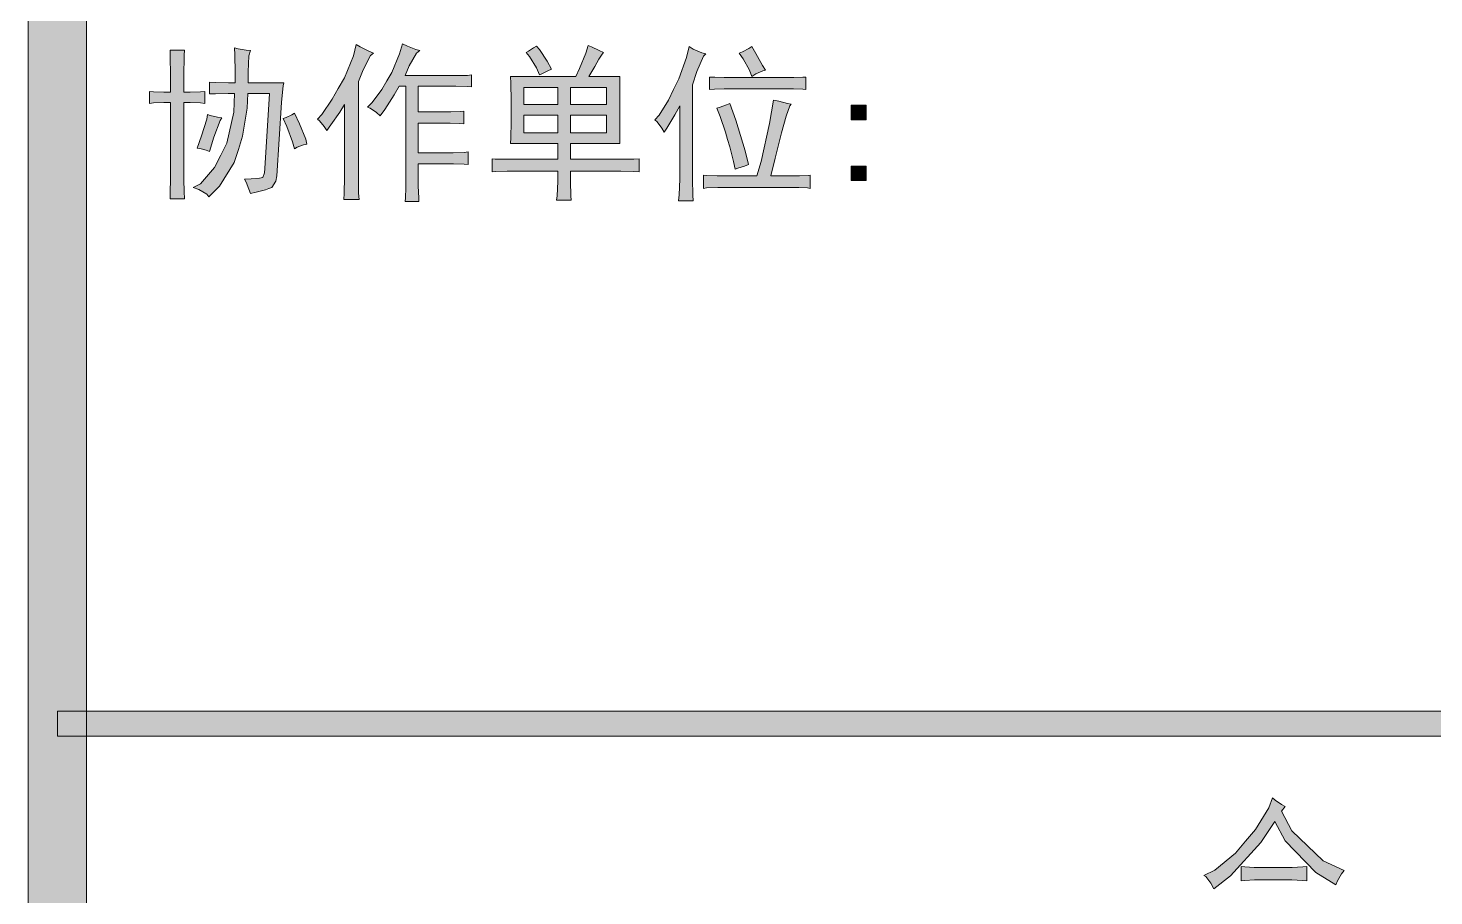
# Model space of a CAD drawing. Header units: millimetres. Extents: x 0 to 829, y 0 to 586.
# Drawn here: x 769.46 to 793.16, y 470.42 to 485.04 of the extents above; entities that cross this region are included whole.
import ezdxf

# ---------------------------------------------------------------- set-up
doc = ezdxf.new("R2010")
doc.units = ezdxf.units.MM

msp = doc.modelspace()

# ---------------------------------------------------------------- hatches: boundary and pattern name
h = msp.add_hatch(color=0)
h.dxf.hatch_style = 2
h.paths.add_polyline_path([(770.449028, 9.860139), (769.464778, 9.860139), (769.464778, 575.772139), (770.449028, 575.772139)])
h = msp.add_hatch(color=0)
h.dxf.hatch_style = 2
h.paths.add_polyline_path([(775.285611, 484.614361), (775.236222, 484.575556), (775.109222, 484.335667), (775.031611, 484.134583), (775.031611, 482.712889), (775.031611, 482.5365), (775.035139, 482.254278), (775.042194, 482.148444), (774.788194, 482.148444), (774.791722, 482.247222), (774.798778, 482.525917), (774.798778, 482.702306), (774.798778, 483.746528), (774.721167, 483.619528), (774.569472, 483.404333), (774.498917, 483.312611), (774.453056, 483.379639), (774.375444, 483.474889), (774.343694, 483.503111), (774.41425, 483.580722), (774.590639, 483.83825), (774.692944, 484.018167), (774.79525, 484.198083), (774.946944, 484.5685), (774.996333, 484.759), (775.059833, 484.720194), (775.204472, 484.646111)])
h = msp.add_hatch(color=0)
h.dxf.hatch_style = 2
h.paths.add_polyline_path([(776.06525, 484.656694), (776.008806, 484.614361), (775.885333, 484.402694), (775.818306, 484.236889), (776.552083, 484.236889), (776.675556, 484.236889), (776.869583, 484.240417), (776.940139, 484.247472), (776.940139, 484.046389), (776.869583, 484.053444), (776.675556, 484.056972), (776.552083, 484.056972), (776.040556, 484.056972), (776.040556, 483.626583), (776.495639, 483.626583), (776.590889, 483.626583), (776.746111, 483.630111), (776.806083, 483.637167), (776.806083, 483.4255), (776.735528, 483.429028), (776.580306, 483.436083), (776.495639, 483.436083), (776.040556, 483.436083), (776.040556, 482.935139), (776.520333, 482.935139), (776.629694, 482.935139), (776.813139, 482.942194), (776.883694, 482.94925), (776.883694, 482.737583), (776.813139, 482.741111), (776.63675, 482.748167), (776.530917, 482.748167), (776.040556, 482.748167), (776.040556, 482.5365), (776.040556, 482.381278), (776.047611, 482.169611), (776.051139, 482.113167), (775.818306, 482.113167), (775.825361, 482.176667), (775.828889, 482.342472), (775.828889, 482.448306), (775.828889, 484.056972), (775.719528, 484.056972), (775.634861, 483.912333), (775.476111, 483.665389), (775.3985, 483.559556), (775.335, 483.612472), (775.229167, 483.686556), (775.186833, 483.704194), (775.264444, 483.781806), (775.426722, 484.004056), (775.507861, 484.145167), (775.592528, 484.289806), (775.726583, 484.603778), (775.775972, 484.769583), (775.857111, 484.730778), (776.00175, 484.674333)])
h = msp.add_hatch(color=0)
h.dxf.hatch_style = 2
h.paths.add_polyline_path([(771.867194, 483.958194), (771.867194, 484.222778), (771.860139, 484.579083), (771.856611, 484.667278), (772.100028, 484.667278), (772.092972, 484.579083), (772.089444, 484.222778), (772.089444, 483.958194), (772.195278, 483.958194), (772.371667, 483.96525), (772.442222, 483.968778), (772.442222, 483.767694), (772.371667, 483.77475), (772.195278, 483.781806), (772.089444, 483.781806), (772.089444, 482.557667), (772.089444, 482.480056), (772.092972, 482.2825), (772.100028, 482.159028), (771.856611, 482.159028), (771.860139, 482.2825), (771.867194, 482.480056), (771.867194, 482.557667), (771.867194, 483.781806), (771.754306, 483.781806), (771.577917, 483.77475), (771.510889, 483.767694), (771.510889, 483.968778), (771.577917, 483.96525), (771.754306, 483.958194)])
h = msp.add_hatch(color=0)
h.dxf.hatch_style = 2
h.paths.add_polyline_path([(772.95375, 484.113417), (772.95375, 484.289806), (772.950222, 484.586139), (772.943167, 484.702556), (773.003139, 484.684917), (773.137194, 484.66375), (773.211278, 484.656694), (773.186583, 484.5685), (773.172472, 484.296861), (773.176, 484.113417), (773.775722, 484.113417), (773.765139, 484.064028), (773.743972, 483.898222), (773.733389, 483.781806), (773.655778, 482.547083), (773.641667, 482.458889), (773.574639, 482.349528), (773.521722, 482.331889), (773.465278, 482.310722), (773.310056, 482.271917), (773.211278, 482.247222), (773.186583, 482.321306), (773.137194, 482.44125), (773.108972, 482.490639), (773.225389, 482.497694), (773.3665, 482.508278), (773.394722, 482.515333), (773.419417, 482.518861), (773.447639, 482.596472), (773.454694, 482.670556), (773.532306, 483.937028), (773.165417, 483.937028), (773.158361, 483.686556), (773.08075, 483.213833), (773.010194, 482.991583), (772.939639, 482.769333), (772.689167, 482.370694), (772.50925, 482.194306), (772.4775, 482.236639), (772.343444, 482.31425), (772.244667, 482.349528), (772.371667, 482.413028), (772.6045, 482.688194), (772.710333, 482.892806), (772.816167, 483.097417), (772.932583, 483.619528), (772.943167, 483.937028), (772.837333, 483.937028), (772.625667, 483.929972), (772.519833, 483.926444), (772.519833, 484.124), (772.625667, 484.120472), (772.844389, 484.113417)])
h = msp.add_hatch(color=0)
h.paths.add_polyline_path([(779.437806, 484.222778), (779.437806, 483.090361), (778.60525, 483.090361), (778.60525, 482.825778), (779.339028, 482.825778), (779.4625, 482.825778), (779.670639, 482.829306), (779.762361, 482.836361), (779.762361, 482.614111), (779.667111, 482.621167), (779.455444, 482.624694), (779.339028, 482.624694), (778.60525, 482.624694), (778.60525, 482.451833), (778.612306, 482.208417), (778.615833, 482.137861), (778.372417, 482.137861), (778.383, 482.208417), (778.393583, 482.451833), (778.393583, 482.624694), (777.673917, 482.624694), (777.539861, 482.624694), (777.345833, 482.621167), (777.285861, 482.614111), (777.285861, 482.836361), (777.338778, 482.829306), (777.522222, 482.825778), (777.65275, 482.825778), (778.393583, 482.825778), (778.393583, 483.090361), (777.596306, 483.090361), (777.599833, 483.185611), (777.606889, 483.45725), (777.606889, 483.637167), (777.606889, 483.813556), (777.599833, 484.106361), (777.596306, 484.222778), (778.693444, 484.222778), (778.756944, 484.353306), (778.862778, 484.614361), (778.905111, 484.744889), (778.961556, 484.720194), (779.088556, 484.656694), (779.162639, 484.624944), (779.137944, 484.596722), (779.085028, 484.512056), (779.04975, 484.452083), (779.018, 484.392111), (778.950972, 484.279222), (778.915694, 484.222778)])
h.paths.add_polyline_path([(779.215556, 483.270278), (779.215556, 483.570139), (778.60525, 483.570139), (778.60525, 483.270278)])
h.paths.add_polyline_path([(779.215556, 483.746528), (779.215556, 484.035806), (778.60525, 484.035806), (778.60525, 483.746528)])
h.paths.add_polyline_path([(778.393583, 483.270278), (778.393583, 483.570139), (777.818556, 483.570139), (777.818556, 483.270278)])
h.paths.add_polyline_path([(778.393583, 483.746528), (778.393583, 484.035806), (777.818556, 484.035806), (777.818556, 483.746528)])
h = msp.add_hatch(color=0)
h.dxf.hatch_style = 2
h.paths.add_polyline_path([(778.030222, 484.734306), (778.083139, 484.674333), (778.213667, 484.480306), (778.284222, 484.34625), (778.22425, 484.318028), (778.121944, 484.268639), (778.083139, 484.247472), (778.030222, 484.367417), (777.917333, 484.557917), (777.860889, 484.624944), (777.899694, 484.646111), (777.984361, 484.702556)])
h = msp.add_hatch(color=0)
h.dxf.hatch_style = 2
h.paths.add_polyline_path([(780.884194, 484.603778), (780.845389, 484.561444), (780.7325, 484.303917), (780.661944, 484.081667), (780.661944, 482.670556), (780.661944, 482.490639), (780.665472, 482.219), (780.672528, 482.127278), (780.425583, 482.127278), (780.439694, 482.226056), (780.450278, 482.490639), (780.450278, 482.659972), (780.450278, 483.725361), (780.365611, 483.573667), (780.231556, 483.351417), (780.182167, 483.280861), (780.143361, 483.351417), (780.06575, 483.45725), (780.026944, 483.492528), (780.101028, 483.570139), (780.25625, 483.824139), (780.344444, 484.004056), (780.429111, 484.180444), (780.559639, 484.540278), (780.6055, 484.723722), (780.676056, 484.681389), (780.817167, 484.617889)])
h = msp.add_hatch(color=0)
h.dxf.hatch_style = 2
h.paths.add_polyline_path([(781.660306, 484.723722), (781.727333, 484.607306), (781.84375, 484.406222), (781.893139, 484.325083), (781.847278, 484.3145), (781.730861, 484.265111), (781.660306, 484.222778), (781.6215, 484.325083), (781.515667, 484.519111), (781.448639, 484.614361), (781.505083, 484.635528), (781.610917, 484.691972)])
h = msp.add_hatch(color=0)
h.dxf.hatch_style = 2
h.paths.add_polyline_path([(782.270611, 484.201611), (782.369389, 484.201611), (782.521083, 484.208667), (782.570472, 484.212194), (782.570472, 484.004056), (782.521083, 484.007583), (782.365861, 484.014639), (782.260028, 484.014639), (781.27225, 484.014639), (781.194639, 484.014639), (781.032361, 484.007583), (780.947694, 484.004056), (780.947694, 484.212194), (781.039417, 484.208667), (781.198167, 484.201611), (781.27225, 484.201611)])
h = msp.add_hatch(color=0)
h.dxf.hatch_style = 2
h.paths.add_polyline_path([(782.327056, 483.757111), (782.302361, 483.725361), (782.242389, 483.5525), (782.203583, 483.414917), (782.164778, 483.273806), (782.055417, 482.843417), (781.981333, 482.547083), (782.358806, 482.547083), (782.464639, 482.547083), (782.609278, 482.554139), (782.648083, 482.557667), (782.648083, 482.335417), (782.598694, 482.342472), (782.454056, 482.349528), (782.358806, 482.349528), (781.226389, 482.349528), (781.088806, 482.349528), (780.898306, 482.342472), (780.848917, 482.335417), (780.848917, 482.557667), (780.898306, 482.554139), (781.078222, 482.547083), (781.205222, 482.547083), (781.7485, 482.547083), (781.819056, 482.7905), (781.960167, 483.429028), (782.027194, 483.824139), (782.115389, 483.802972), (782.263556, 483.767694)])
h = msp.add_hatch(color=0)
h.dxf.hatch_style = 2
h.paths.add_polyline_path([(772.7315, 483.524278), (772.69975, 483.481944), (772.593917, 483.196194), (772.519833, 482.959833), (772.466917, 482.981), (772.361083, 483.009222), (772.311694, 483.01275), (772.389306, 483.220889), (772.4775, 483.503111), (772.488083, 483.580722), (772.533944, 483.563083), (772.653889, 483.534861)])
h = msp.add_hatch(color=0)
h.dxf.hatch_style = 2
h.paths.add_polyline_path([(773.955639, 483.601889), (774.036778, 483.4255), (774.142611, 483.164444), (774.163778, 483.079778), (774.103806, 483.069194), (773.997972, 483.030389), (773.955639, 483.002167), (773.920361, 483.118583), (773.825111, 483.376111), (773.765139, 483.513694), (773.814528, 483.531333), (773.909778, 483.573667)])
h = msp.add_hatch(color=0)
h.dxf.hatch_style = 2
h.paths.add_polyline_path([(781.293417, 483.767694), (781.392194, 483.485472), (781.547417, 482.970417), (781.603861, 482.737583), (781.536833, 482.712889), (781.427472, 482.674083), (781.381611, 482.659972), (781.353389, 482.786972), (781.289889, 483.037444), (781.254611, 483.157389), (781.219333, 483.280861), (781.127611, 483.548972), (781.071167, 483.690083), (781.127611, 483.704194), (781.236972, 483.743)])
h = msp.add_hatch(color=0)
h.dxf.hatch_style = 2
h.paths.add_polyline_path([(783.59, 483.492528), (783.336, 483.492528), (783.336, 483.735944), (783.59, 483.735944)])
h = msp.add_hatch(color=0)
h.dxf.hatch_style = 2
h.paths.add_polyline_path([(783.59, 482.469472), (783.336, 482.469472), (783.336, 482.712889), (783.59, 482.712889)])
h = msp.add_hatch(color=0)
h.dxf.hatch_style = 2
h.paths.add_polyline_path([(819.294639, 473.530083), (819.294639, 473.10675), (769.958667, 473.10675), (769.958667, 473.530083)])
h = msp.add_hatch(color=0)
h.dxf.hatch_style = 2
h.paths.add_polyline_path([(790.589111, 471.840278), (790.761972, 471.508667), (791.291139, 471.007722), (791.647444, 470.841917), (791.601583, 470.789), (791.531028, 470.669056), (791.506333, 470.602028), (791.167667, 470.810167), (790.652611, 471.342861), (790.476222, 471.667417), (790.243389, 471.314639), (789.728333, 470.750194), (789.449639, 470.535), (789.40025, 470.63025), (789.312056, 470.743139), (789.280306, 470.760778), (789.46375, 470.848972), (789.816528, 471.134722), (789.982333, 471.335806), (790.151667, 471.533361), (790.377444, 471.90025), (790.437417, 472.069583), (790.483278, 472.02725), (790.589111, 471.953167), (790.649083, 471.921417)])
h = msp.add_hatch(color=0)
h.dxf.hatch_style = 2
h.paths.add_polyline_path([(790.656139, 470.894833), (790.769028, 470.894833), (790.948944, 470.901889), (791.015972, 470.908944), (791.015972, 470.669056), (790.941889, 470.676111), (790.761972, 470.683167), (790.656139, 470.683167), (790.229278, 470.683167), (790.134028, 470.683167), (789.97175, 470.676111), (789.90825, 470.669056), (789.90825, 470.908944), (789.97175, 470.901889), (790.126972, 470.894833), (790.218694, 470.894833)])

# ---------------------------------------------------------------- linework, layer by layer
at = {"color": 0, "lineweight": 0}
for points in [[(770.449028, 9.860139), (769.464778, 9.860139), (769.464778, 575.772139), (770.449028, 575.772139)], [(775.285611, 484.614361), (775.236222, 484.575556), (775.109222, 484.335667), (775.031611, 484.134583), (775.031611, 482.712889), (775.031611, 482.5365), (775.035139, 482.254278), (775.042194, 482.148444), (774.788194, 482.148444), (774.791722, 482.247222), (774.798778, 482.525917), (774.798778, 482.702306), (774.798778, 483.746528), (774.721167, 483.619528), (774.569472, 483.404333), (774.498917, 483.312611), (774.453056, 483.379639), (774.375444, 483.474889), (774.343694, 483.503111), (774.41425, 483.580722), (774.590639, 483.83825), (774.692944, 484.018167), (774.79525, 484.198083), (774.946944, 484.5685), (774.996333, 484.759), (775.059833, 484.720194), (775.204472, 484.646111)], [(776.06525, 484.656694), (776.008806, 484.614361), (775.885333, 484.402694), (775.818306, 484.236889), (776.552083, 484.236889), (776.675556, 484.236889), (776.869583, 484.240417), (776.940139, 484.247472), (776.940139, 484.046389), (776.869583, 484.053444), (776.675556, 484.056972), (776.552083, 484.056972), (776.040556, 484.056972), (776.040556, 483.626583), (776.495639, 483.626583), (776.590889, 483.626583), (776.746111, 483.630111), (776.806083, 483.637167), (776.806083, 483.4255), (776.735528, 483.429028), (776.580306, 483.436083), (776.495639, 483.436083), (776.040556, 483.436083), (776.040556, 482.935139), (776.520333, 482.935139), (776.629694, 482.935139), (776.813139, 482.942194), (776.883694, 482.94925), (776.883694, 482.737583), (776.813139, 482.741111), (776.63675, 482.748167), (776.530917, 482.748167), (776.040556, 482.748167), (776.040556, 482.5365), (776.040556, 482.381278), (776.047611, 482.169611), (776.051139, 482.113167), (775.818306, 482.113167), (775.825361, 482.176667), (775.828889, 482.342472), (775.828889, 482.448306), (775.828889, 484.056972), (775.719528, 484.056972), (775.634861, 483.912333), (775.476111, 483.665389), (775.3985, 483.559556), (775.335, 483.612472), (775.229167, 483.686556), (775.186833, 483.704194), (775.264444, 483.781806), (775.426722, 484.004056), (775.507861, 484.145167), (775.592528, 484.289806), (775.726583, 484.603778), (775.775972, 484.769583), (775.857111, 484.730778), (776.00175, 484.674333)], [(771.867194, 483.958194), (771.867194, 484.222778), (771.860139, 484.579083), (771.856611, 484.667278), (772.100028, 484.667278), (772.092972, 484.579083), (772.089444, 484.222778), (772.089444, 483.958194), (772.195278, 483.958194), (772.371667, 483.96525), (772.442222, 483.968778), (772.442222, 483.767694), (772.371667, 483.77475), (772.195278, 483.781806), (772.089444, 483.781806), (772.089444, 482.557667), (772.089444, 482.480056), (772.092972, 482.2825), (772.100028, 482.159028), (771.856611, 482.159028), (771.860139, 482.2825), (771.867194, 482.480056), (771.867194, 482.557667), (771.867194, 483.781806), (771.754306, 483.781806), (771.577917, 483.77475), (771.510889, 483.767694), (771.510889, 483.968778), (771.577917, 483.96525), (771.754306, 483.958194)], [(772.95375, 484.113417), (772.95375, 484.289806), (772.950222, 484.586139), (772.943167, 484.702556), (773.003139, 484.684917), (773.137194, 484.66375), (773.211278, 484.656694), (773.186583, 484.5685), (773.172472, 484.296861), (773.176, 484.113417), (773.775722, 484.113417), (773.765139, 484.064028), (773.743972, 483.898222), (773.733389, 483.781806), (773.655778, 482.547083), (773.641667, 482.458889), (773.574639, 482.349528), (773.521722, 482.331889), (773.465278, 482.310722), (773.310056, 482.271917), (773.211278, 482.247222), (773.186583, 482.321306), (773.137194, 482.44125), (773.108972, 482.490639), (773.225389, 482.497694), (773.3665, 482.508278), (773.394722, 482.515333), (773.419417, 482.518861), (773.447639, 482.596472), (773.454694, 482.670556), (773.532306, 483.937028), (773.165417, 483.937028), (773.158361, 483.686556), (773.08075, 483.213833), (773.010194, 482.991583), (772.939639, 482.769333), (772.689167, 482.370694), (772.50925, 482.194306), (772.4775, 482.236639), (772.343444, 482.31425), (772.244667, 482.349528), (772.371667, 482.413028), (772.6045, 482.688194), (772.710333, 482.892806), (772.816167, 483.097417), (772.932583, 483.619528), (772.943167, 483.937028), (772.837333, 483.937028), (772.625667, 483.929972), (772.519833, 483.926444), (772.519833, 484.124), (772.625667, 484.120472), (772.844389, 484.113417)], [(779.437806, 484.222778), (779.437806, 483.090361), (778.60525, 483.090361), (778.60525, 482.825778), (779.339028, 482.825778), (779.4625, 482.825778), (779.670639, 482.829306), (779.762361, 482.836361), (779.762361, 482.614111), (779.667111, 482.621167), (779.455444, 482.624694), (779.339028, 482.624694), (778.60525, 482.624694), (778.60525, 482.451833), (778.612306, 482.208417), (778.615833, 482.137861), (778.372417, 482.137861), (778.383, 482.208417), (778.393583, 482.451833), (778.393583, 482.624694), (777.673917, 482.624694), (777.539861, 482.624694), (777.345833, 482.621167), (777.285861, 482.614111), (777.285861, 482.836361), (777.338778, 482.829306), (777.522222, 482.825778), (777.65275, 482.825778), (778.393583, 482.825778), (778.393583, 483.090361), (777.596306, 483.090361), (777.599833, 483.185611), (777.606889, 483.45725), (777.606889, 483.637167), (777.606889, 483.813556), (777.599833, 484.106361), (777.596306, 484.222778), (778.693444, 484.222778), (778.756944, 484.353306), (778.862778, 484.614361), (778.905111, 484.744889), (778.961556, 484.720194), (779.088556, 484.656694), (779.162639, 484.624944), (779.137944, 484.596722), (779.085028, 484.512056), (779.04975, 484.452083), (779.018, 484.392111), (778.950972, 484.279222), (778.915694, 484.222778)], [(778.030222, 484.734306), (778.083139, 484.674333), (778.213667, 484.480306), (778.284222, 484.34625), (778.22425, 484.318028), (778.121944, 484.268639), (778.083139, 484.247472), (778.030222, 484.367417), (777.917333, 484.557917), (777.860889, 484.624944), (777.899694, 484.646111), (777.984361, 484.702556)], [(780.884194, 484.603778), (780.845389, 484.561444), (780.7325, 484.303917), (780.661944, 484.081667), (780.661944, 482.670556), (780.661944, 482.490639), (780.665472, 482.219), (780.672528, 482.127278), (780.425583, 482.127278), (780.439694, 482.226056), (780.450278, 482.490639), (780.450278, 482.659972), (780.450278, 483.725361), (780.365611, 483.573667), (780.231556, 483.351417), (780.182167, 483.280861), (780.143361, 483.351417), (780.06575, 483.45725), (780.026944, 483.492528), (780.101028, 483.570139), (780.25625, 483.824139), (780.344444, 484.004056), (780.429111, 484.180444), (780.559639, 484.540278), (780.6055, 484.723722), (780.676056, 484.681389), (780.817167, 484.617889)], [(781.660306, 484.723722), (781.727333, 484.607306), (781.84375, 484.406222), (781.893139, 484.325083), (781.847278, 484.3145), (781.730861, 484.265111), (781.660306, 484.222778), (781.6215, 484.325083), (781.515667, 484.519111), (781.448639, 484.614361), (781.505083, 484.635528), (781.610917, 484.691972)], [(782.270611, 484.201611), (782.369389, 484.201611), (782.521083, 484.208667), (782.570472, 484.212194), (782.570472, 484.004056), (782.521083, 484.007583), (782.365861, 484.014639), (782.260028, 484.014639), (781.27225, 484.014639), (781.194639, 484.014639), (781.032361, 484.007583), (780.947694, 484.004056), (780.947694, 484.212194), (781.039417, 484.208667), (781.198167, 484.201611), (781.27225, 484.201611)], [(778.393583, 483.746528), (778.393583, 484.035806), (777.818556, 484.035806), (777.818556, 483.746528)], [(779.215556, 483.746528), (779.215556, 484.035806), (778.60525, 484.035806), (778.60525, 483.746528)], [(782.327056, 483.757111), (782.302361, 483.725361), (782.242389, 483.5525), (782.203583, 483.414917), (782.164778, 483.273806), (782.055417, 482.843417), (781.981333, 482.547083), (782.358806, 482.547083), (782.464639, 482.547083), (782.609278, 482.554139), (782.648083, 482.557667), (782.648083, 482.335417), (782.598694, 482.342472), (782.454056, 482.349528), (782.358806, 482.349528), (781.226389, 482.349528), (781.088806, 482.349528), (780.898306, 482.342472), (780.848917, 482.335417), (780.848917, 482.557667), (780.898306, 482.554139), (781.078222, 482.547083), (781.205222, 482.547083), (781.7485, 482.547083), (781.819056, 482.7905), (781.960167, 483.429028), (782.027194, 483.824139), (782.115389, 483.802972), (782.263556, 483.767694)], [(772.7315, 483.524278), (772.69975, 483.481944), (772.593917, 483.196194), (772.519833, 482.959833), (772.466917, 482.981), (772.361083, 483.009222), (772.311694, 483.01275), (772.389306, 483.220889), (772.4775, 483.503111), (772.488083, 483.580722), (772.533944, 483.563083), (772.653889, 483.534861)], [(773.955639, 483.601889), (774.036778, 483.4255), (774.142611, 483.164444), (774.163778, 483.079778), (774.103806, 483.069194), (773.997972, 483.030389), (773.955639, 483.002167), (773.920361, 483.118583), (773.825111, 483.376111), (773.765139, 483.513694), (773.814528, 483.531333), (773.909778, 483.573667)], [(778.393583, 483.270278), (778.393583, 483.570139), (777.818556, 483.570139), (777.818556, 483.270278)], [(779.215556, 483.270278), (779.215556, 483.570139), (778.60525, 483.570139), (778.60525, 483.270278)], [(781.293417, 483.767694), (781.392194, 483.485472), (781.547417, 482.970417), (781.603861, 482.737583), (781.536833, 482.712889), (781.427472, 482.674083), (781.381611, 482.659972), (781.353389, 482.786972), (781.289889, 483.037444), (781.254611, 483.157389), (781.219333, 483.280861), (781.127611, 483.548972), (781.071167, 483.690083), (781.127611, 483.704194), (781.236972, 483.743)], [(783.59, 483.492528), (783.336, 483.492528), (783.336, 483.735944), (783.59, 483.735944)], [(783.59, 482.469472), (783.336, 482.469472), (783.336, 482.712889), (783.59, 482.712889)], [(819.294639, 473.530083), (819.294639, 473.10675), (769.958667, 473.10675), (769.958667, 473.530083)], [(790.589111, 471.840278), (790.761972, 471.508667), (791.291139, 471.007722), (791.647444, 470.841917), (791.601583, 470.789), (791.531028, 470.669056), (791.506333, 470.602028), (791.167667, 470.810167), (790.652611, 471.342861), (790.476222, 471.667417), (790.243389, 471.314639), (789.728333, 470.750194), (789.449639, 470.535), (789.40025, 470.63025), (789.312056, 470.743139), (789.280306, 470.760778), (789.46375, 470.848972), (789.816528, 471.134722), (789.982333, 471.335806), (790.151667, 471.533361), (790.377444, 471.90025), (790.437417, 472.069583), (790.483278, 472.02725), (790.589111, 471.953167), (790.649083, 471.921417)], [(790.656139, 470.894833), (790.769028, 470.894833), (790.948944, 470.901889), (791.015972, 470.908944), (791.015972, 470.669056), (790.941889, 470.676111), (790.761972, 470.683167), (790.656139, 470.683167), (790.229278, 470.683167), (790.134028, 470.683167), (789.97175, 470.676111), (789.90825, 470.669056), (789.90825, 470.908944), (789.97175, 470.901889), (790.126972, 470.894833), (790.218694, 470.894833)]]:
    msp.add_lwpolyline(points, close=True, dxfattribs=at)

doc.saveas('drawing.dxf')
